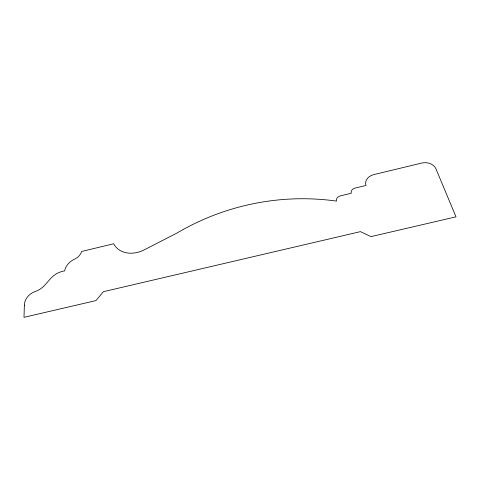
<?xml version="1.0" encoding="UTF-8"?>
<svg xmlns="http://www.w3.org/2000/svg" width="480" height="480" viewBox="0 0 480 480"><rect width="100%" height="100%" fill="white"/><g stroke="black" fill="none" stroke-linecap="round" stroke-linejoin="round"><path stroke-width="0.72" d="M24.366 305.136L24 317.328L95.94 300.594L103.41 291.684L360.426 231.642L370.986 236.622L456 216.846L435.894 168.714A11.34 8.718 -0.1 0 0 421.71 163.062L373.758 174.618A11.088 8.748 -3.8 0 0 365.97 185.472L355.014 188.1A5.19 4.152 -5.4 0 0 351.276 193.266L340.32 195.888A5.184 4.188 -6.8 0 0 336.516 201.096A246.462 244.44 -38.2 0 0 177.09 232.98L144.756 249.6A24.822 19.506 -29.4 0 1 113.718 243.762L81.636 251.46A10.446 7.95 -34.7 0 1 74.01 259.392A14.448 11.19 -35.9 0 0 64.614 270.912A19.086 14.76 -38 0 0 50.46 278.73L44.304 285.702A18.342 13.746 -38.2 0 1 34.614 291.738A12.954 9.87 -40.2 0 0 24.366 305.136"/></g></svg>
